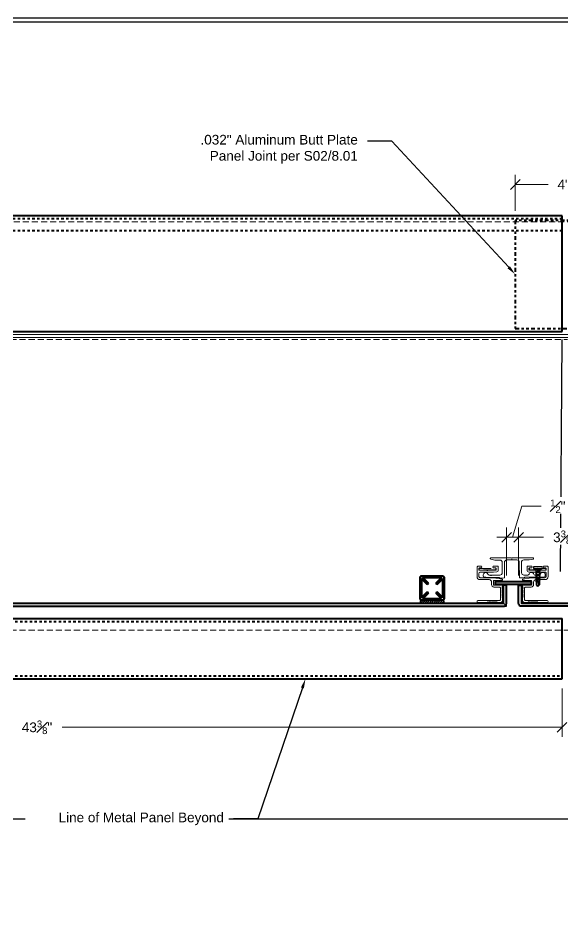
# Model space of a CAD drawing. Header units: inches. Extents: x -301 to 39679, y -468 to 370.
# Drawn here: x 2103.17 to 2125.68, y 8.13 to 45.5 of the extents above; entities that cross this region are included whole.
import ezdxf
from ezdxf import colors
from ezdxf.entities.mleader import LeaderData, LeaderLine
from ezdxf.enums import TextEntityAlignment as Align
from ezdxf.math import Vec2, Vec3

# ---------------------------------------------------------------- set-up
doc = ezdxf.new("R2010")
doc.units = ezdxf.units.IN
doc.header["$MEASUREMENT"] = 0
for name, pattern in [('DASHED', [0.75, 0.5, -0.25]), ('DASHED2', [0.375, 0.25, -0.125]), ('HIDDEN2', [0.1875, 0.125, -0.0625]), ('PHANTOM2', [1.25, 0.625, -0.125, 0.125, -0.125, 0.125, -0.125])]:
    doc.linetypes.add(name, pattern=pattern)
doc.layers.get('Defpoints').update_dxf_attribs({"color": 3})
doc.layers.add('NSE-Border', color=156, linetype='Continuous', plot=False)
doc.layers.add('NSE-Construction', color=86, linetype='Continuous', plot=False)
for name, color, linetype, lineweight in [('NSE-By_Others', 252, 'Continuous', 0), ('NSE-Call-Outs', 51, 'Continuous', 13), ('NSE-Dimensions', 51, 'Continuous', 13), ('NSE-Flashing 01', 2, 'Continuous', 40), ('NSE-Furring 01', 30, 'Continuous', 18), ('NSE-Hardware', 111, 'Continuous', 25), ('NSE-Panels 01', 1, 'Continuous', 40), ('NSE-Sealant', 143, 'Continuous', 13), ('NSE-Title', 51, 'Continuous', 9)]:
    doc.layers.add(name, color=color, linetype=linetype, lineweight=lineweight)
doc.layers.add('NSE-Detail Border', color=7, linetype='Continuous')
doc.styles.add('004 - NSSM - Standard', font='arial.ttf', dxfattribs={"height": 0.4})
doc.styles.add('008 - NSSM - Standard', font='arial.ttf', dxfattribs={"height": 0.8})
doc.styles.add('3_0-0_TEXT', font='simplex.shx', dxfattribs={"width": 0.7, "height": 0.375})
doc.dimstyles.new('$$$FASTENER$$$', dxfattribs={"dimtxt": 0.375, "dimasz": 0, "dimexe": 0, "dimexo": 0, "dimgap": 0, "dimtad": 0, "dimtih": 1, "dimtoh": 1, "dimdec": 4, "dimzin": 3, "dimdsep": 46, "dimlunit": 4, "dimtxsty": '3_0-0_TEXT', "dimblk": 'NONE', "dimcen": 0, "dimclrd": 256, "dimclre": 256, "dimclrt": 256, "dimadec": 0, "dimazin": 0, "dimtfac": 0.375, "dimtdec": 4, "dimtofl": 0, "dimtmove": 1, "dimatfit": 3, "dimldrblk": 'NONE', "dimfxl": 1, "dimtolj": 1, "dimtzin": 0, "dimarcsym": 0})
doc.dimstyles.new('004 - NSSM - Standard$0', dxfattribs={"dimtxt": 0.4, "dimasz": 0.4, "dimexe": 0.4, "dimexo": 0.4, "dimgap": 0.4, "dimtad": 0, "dimdec": 4, "dimzin": 3, "dimdsep": 46, "dimlunit": 5, "dimtxsty": '004 - NSSM - Standard', "dimblk": 'OBLIQUE', "dimcen": 0.4, "dimclrd": 256, "dimclre": 256, "dimclrt": 256, "dimazin": 0, "dimtfac": 0.7, "dimtdec": 4, "dimtmove": 1, "dimatfit": 2, "dimfxl": 1, "dimtfill": 1, "dimtfillclr": 11, "dimfrac": 1, "dimtolj": 1, "dimtzin": 0, "dimlwd": 0, "dimlwe": 0, "dimarcsym": 0})

# ---------------------------------------------------------------- blocks, each defined once
blk = doc.blocks.new('*U215')
blk.add_wipeout([(32.6456, 1.1293), (32.6456, 0), (0, 0), (0, 11.3125), (32.6875, 11.3125), (32.6875, 0), (32.6456, 0), (32.6456, 11.2706), (0.0419, 11.2706), (0.0419, 1.1293)])
at = {"layer": 'Defpoints', "ltscale": 0.0625}
blk.add_lwpolyline([(0.0419, 1.1293), (32.6456, 1.1293), (32.6456, 11.2706), (0.0419, 11.2706)], close=True, dxfattribs=at)
at = {"layer": 'NSE-Border', "ltscale": 0.0625}
blk.add_lwpolyline([(0, 0), (32.6875, 0), (32.6875, 11.3125), (0, 11.3125)], close=True, dxfattribs=at)
at = {"layer": 'Defpoints', "style": '008 - NSSM - Standard'}
blk.add_attdef('DETAIL_NUMBER', text='', height=0.2179, dxfattribs=at).set_placement((0.625, 0.5668), align=Align.MIDDLE_CENTER)
at = {"layer": 'NSE-Title', "style": '004 - NSSM - Standard'}
for tag, p in [('DETAIL_DESCRIPTION', (1.1292, 0.6197)), ('ARCH_REF', (2.1968, 0.3884))]:
    blk.add_attdef(tag, p, '', height=0.1341, dxfattribs=at)
blk = doc.blocks.new('*U110')
at = {"linetype": 'Continuous'}
blk.add_lwpolyline([(0.642, -1.543), (0.77, -1.543, 0.414214), (0.9, -1.413), (0.9, -1.041, -0.414214), (1, -0.941), (1.109, -0.941, 0.414214), (1.205, -0.845), (1.205, -0.616, -0.414214), (1.255, -0.566), (1.71, -0.566, -0.414214), (1.76, -0.616), (1.76, -1.503, 1), (1.84, -1.503), (1.84, -1.121, 0.302776), (1.827, -1.103, -0.666667), (1.827, -1.08, 0.666667), (1.827, -1.043, -0.666667), (1.827, -1.02, 0.666667), (1.827, -0.983, -0.666667), (1.827, -0.96, 0.666667), (1.827, -0.923, -0.666667), (1.827, -0.9, 0.666667), (1.827, -0.863, -0.666667), (1.827, -0.84, 0.666667), (1.827, -0.803, -0.666667), (1.827, -0.78, 0.666667), (1.827, -0.743, -0.666667), (1.827, -0.72, 0.302776), (1.84, -0.701), (1.84, -0.539, 0.198912), (1.835, -0.528), (1.797, -0.491, 0.198912), (1.786, -0.486), (1.654, -0.486, 0.302776), (1.636, -0.498, -0.666667), (1.612, -0.498, 0.666667), (1.576, -0.498, -0.666667), (1.552, -0.498, 0.666667), (1.516, -0.498, -0.666667), (1.492, -0.498, 0.666667), (1.456, -0.498, -0.666667), (1.432, -0.498, 0.666667), (1.396, -0.498, -0.666667), (1.372, -0.498, 0.666667), (1.336, -0.498, -0.666667), (1.312, -0.498, 0.666667), (1.276, -0.498, -0.666667), (1.252, -0.498, 0.666667), (1.216, -0.498, -0.666667), (1.192, -0.498, 0.302776), (1.174, -0.486), (1.141, -0.486, 0.414214), (1.125, -0.502), (1.125, -0.845, -0.414214), (1.109, -0.861), (0.948, -0.861, -0.414214), (0.932, -0.845), (0.932, -0.58, 0.045635), (0.931, -0.577), (0.917, -0.5, 0.832406), (0.883, -0.5), (0.82, -0.843, 0.045635), (0.82, -0.845), (0.82, -1.413, -0.414214), (0.77, -1.463), (0.642, -1.463, -0.414214), (0.592, -1.413), (0.592, -0.861, 0.01996), (0.592, -0.86), (0.581, -0.719, 0.391021), (0.531, -0.673), (0.354, -0.673, 0.414214), (0.338, -0.689), (0.338, -0.849, 1), (0.418, -0.849), (0.418, -0.769, -0.414214), (0.434, -0.753), (0.496, -0.753, -0.414214), (0.512, -0.769), (0.512, -1.086, 0.262938), (0.52, -1.1, -0.564932), (0.52, -1.125, 0.262938), (0.512, -1.139), (0.512, -1.447, -0.414214), (0.496, -1.463), (0.434, -1.463, -0.414214), (0.418, -1.447), (0.418, -1.383, 1), (0.338, -1.383), (0.338, -1.493, 0.414214), (0.388, -1.543), (0.706, -1.543)], format="xyb", dxfattribs=at)
at = {"linetype": 'DASHED', "lineweight": 0, "transparency": 16777216}
blk.add_lwpolyline([(0.496, -0.772), (0.496, -1.452), (0.434, -1.452), (0.434, -0.772)], close=True, dxfattribs=at)
blk = doc.blocks.new('*U158')
at = {"transparency": 16777216}
blk.add_lwpolyline([(0.798, -0.617), (0.806, -0.625), (0.798, -0.632), (0.806, -0.64), (0.798, -0.647), (0.806, -0.655), (0.798, -0.662), (0.806, -0.67), (0.798, -0.677), (0.806, -0.685), (0.798, -0.692), (0.806, -0.7), (0.798, -0.707), (0.806, -0.715), (0.798, -0.722), (0.806, -0.73), (0.798, -0.737), (0.806, -0.745), (0.798, -0.752), (0.806, -0.76), (0.798, -0.767), (0.806, -0.775), (0.798, -0.782), (0.806, -0.79), (0.798, -0.797), (0.806, -0.805), (0.798, -0.812), (0.806, -0.82), (0.798, -0.827), (0.806, -0.835), (0.798, -0.842), (0.806, -0.85), (0.798, -0.857), (0.806, -0.865), (0.798, -0.872), (0.806, -0.88), (0.798, -0.887), (0.806, -0.895), (0.798, -0.902), (0.806, -0.91), (0.798, -0.917), (0.806, -0.925), (0.798, -0.932), (0.806, -0.94), (0.798, -0.947), (0.806, -0.955), (0.798, -0.962), (0.806, -0.97), (0.798, -0.977), (0.806, -0.985), (0.798, -0.992), (0.806, -1), (0.798, -1.007), (0.806, -1.015), (0.798, -1.022), (0.806, -1.03), (0.798, -1.037), (0.806, -1.045), (0.798, -1.052), (0.806, -1.06), (0.798, -1.067), (0.806, -1.075), (0.798, -1.082), (0.806, -1.09), (0.798, -1.097), (0.806, -1.105), (0.798, -1.112), (0.806, -1.12), (0.798, -1.127), (0.806, -1.135), (0.798, -1.142), (0.806, -1.15), (0.798, -1.157), (0.806, -1.165), (0.806, -1.187), (0.789, -1.35, -0.383421), (0.761, -1.375), (0.716, -1.375, -0.918526), (0.679, -1.179, 0.337188), (0.716, -1.131), (0.716, -0.948, 0.337188), (0.679, -0.9, -0.760886), (0.679, -0.707, 0.337188), (0.716, -0.659), (0.716, -0.497, 0.414214), (0.616, -0.397), (0.19, -0.397, 0.414214), (0.09, -0.497), (0.09, -0.71), (0.055, -0.875, -0.900068), (0, -0.87), (0, -0.015, 1), (0, 0.015), (0, 0.87, -0.900068), (0.055, 0.875), (0.09, 0.71), (0.09, 0.497, 0.414214), (0.19, 0.397), (0.616, 0.397, 0.414214), (0.716, 0.497), (0.716, 0.835, 1), (0.716, 0.855), (0.716, 0.869, 1), (0.716, 0.889), (0.716, 0.943, 0.337188), (0.679, 0.991, -0.873386), (0.706, 1.187), (0.761, 1.187, -0.383421), (0.789, 1.163), (0.806, 1), (0.806, 0.513), (0.836, 0.513), (0.836, 0.397), (0.825, 0.307), (0.19, 0.307, 0.414214), (0.09, 0.207), (0.09, 0.015, 1), (0.09, -0.015), (0.09, -0.207, 0.414214), (0.19, -0.307), (0.825, -0.307), (0.836, -0.397), (0.836, -0.513), (0.806, -0.513), (0.806, -0.55), (0.798, -0.557), (0.806, -0.565), (0.798, -0.572), (0.806, -0.58), (0.798, -0.587), (0.806, -0.595), (0.798, -0.602), (0.806, -0.61)], format="xyb", close=True, dxfattribs=at)
blk = doc.blocks.new('_None')
blk = doc.blocks.new('*U287')
at = {"layer": 'NSE-Sealant', "linetype": 'ByBlock', "lineweight": -2}
h = blk.add_hatch(dxfattribs=at)
h.set_pattern_fill('ANSI31', color=0, scale=0.5)
h.set_pattern_definition([(45, (-0.80175, 0.5), (-0.0441942, 0.0441942), [])])
edge = h.paths.add_edge_path()
edge.add_arc((0.874, 0.062), 0.0625, 269.4022, 450.5978)
edge.add_line((0.873, 0.125), (0, 0.125))
edge.add_arc((-0.001, 0.062), 0.0625, 89.4022, 270.5978)
edge.add_line((0, 0), (0.873, 0))
at = {"layer": 'NSE-Sealant', "color": 0, "linetype": 'ByBlock', "lineweight": -2}
for p, q in [((0, 0.125), (0.873, 0.125)), ((0.873, 0), (0, 0))]:
    blk.add_line(p, q, dxfattribs=at)
for centre, start, end in [((-0.001, 0.062), 89.4022, 270.5978), ((0.874, 0.062), 269.4022, 90.5978)]:
    blk.add_arc(centre, 0.0625, start, end, dxfattribs=at)
blk = doc.blocks.new('NorthClad Tube Stiffener')
at = {"lineweight": 50}
for points in [[(-0.417, 0.125, -0.414214), (-0.5, 0.208), (-0.5, 1.042, -0.414214), (-0.417, 1.125), (0.417, 1.125, -0.414214), (0.5, 1.042), (0.5, 0.208, -0.414214), (0.417, 0.125)], [(0.177, 0.409), (0.359, 0.227, -0.668179), (0.34, 0.18), (-0.34, 0.18, -0.668179), (-0.359, 0.227), (-0.177, 0.409, 1), (-0.216, 0.448), (-0.398, 0.266, -0.668179), (-0.445, 0.285), (-0.445, 0.965, -0.668179), (-0.398, 0.984), (-0.216, 0.802, 1), (-0.177, 0.841), (-0.359, 1.023, -0.668179), (-0.34, 1.07), (0.34, 1.07, -0.668179), (0.359, 1.023), (0.177, 0.841, 1), (0.216, 0.802), (0.398, 0.984, -0.668179), (0.445, 0.965), (0.445, 0.285, -0.668179), (0.398, 0.266), (0.216, 0.448, 1)]]:
    blk.add_lwpolyline(points, format="xyb", close=True, dxfattribs=at)
at = {"rotation": 180}
blk.add_blockref('*U287', (0.437, 0.125), dxfattribs=at)
blk = doc.blocks.new('_Oblique')
at = {"color": 0, "linetype": 'ByBlock', "lineweight": -2}
blk.add_line((-0.5, -0.5), (0.5, 0.5), dxfattribs=at)
blk = doc.blocks.new('*D340')
at = {"layer": 'Defpoints', "color": 0, "transparency": 16777216}
for p in [(2082.248, 18.181), (2125.653, 18.181), (2125.653, 16.176)]:
    blk.add_point(p, dxfattribs=at)
at = {"layer": 'NSE-Dimensions', "lineweight": 0, "transparency": 16777216}
for p, q in [((2082.248, 17.781), (2082.248, 15.776)), ((2125.653, 17.781), (2125.653, 15.776)), ((2082.248, 16.176), (2102.917, 16.176)), ((2125.653, 16.176), (2104.984, 16.176))]:
    blk.add_line(p, q, dxfattribs=at)
at = {"layer": 'NSE-Dimensions', "lineweight": 0, "transparency": 16777216, "xscale": 0.4, "yscale": 0.4, "zscale": 0.4, "rotation": 180}
blk.add_blockref('_Oblique', (2082.248, 16.176), dxfattribs=at)
at = {"layer": 'NSE-Dimensions', "lineweight": 0, "transparency": 16777216, "xscale": 0.4, "yscale": 0.4, "zscale": 0.4}
blk.add_blockref('_Oblique', (2125.653, 16.176), dxfattribs=at)
at = {"layer": 'NSE-Dimensions', "transparency": 16777216, "insert": (2103.95, 16.176), "char_height": 0.4, "attachment_point": 5, "style": '004 - NSSM - Standard', "bg_fill": 3, "box_fill_scale": 1.25, "bg_fill_color": 256, "bg_fill_true_color": 13158600, "bg_fill_transparency": 0}
blk.add_mtext('\\A1;43{\\H0.7x;\\S3#8;}"', dxfattribs=at)
blk = doc.blocks.new('*D393')
at = {"layer": 'Defpoints', "color": 0, "transparency": 16777216}
for p in [(2123.854, 24.032), (2123.854, 22.056), (2127.213, 21.176)]:
    blk.add_point(p, dxfattribs=at)
at = {"layer": 'NSE-Dimensions', "lineweight": 0, "transparency": 16777216}
for p, q in [((2123.854, 22.456), (2123.854, 24.432)), ((2127.213, 21.576), (2127.213, 24.432)), ((2123.854, 24.032), (2124.882, 24.032)), ((2127.213, 24.032), (2126.622, 24.032))]:
    blk.add_line(p, q, dxfattribs=at)
at = {"layer": 'NSE-Dimensions', "lineweight": 0, "transparency": 16777216, "xscale": 0.4, "yscale": 0.4, "zscale": 0.4, "rotation": 180}
blk.add_blockref('_Oblique', (2123.854, 24.032), dxfattribs=at)
at = {"layer": 'NSE-Dimensions', "lineweight": 0, "transparency": 16777216, "xscale": 0.4, "yscale": 0.4, "zscale": 0.4}
blk.add_blockref('_Oblique', (2127.213, 24.032), dxfattribs=at)
at = {"layer": 'NSE-Dimensions', "transparency": 16777216, "insert": (2125.752, 24.032), "char_height": 0.4, "attachment_point": 5, "style": '004 - NSSM - Standard', "bg_fill": 3, "box_fill_scale": 1.25, "bg_fill_color": 256, "bg_fill_true_color": 13158600, "bg_fill_transparency": 0}
blk.add_mtext('\\A1;3{\\H0.7x;\\S3#8;}"', dxfattribs=at)
blk = doc.blocks.new('*D394')
at = {"layer": 'Defpoints', "color": 0, "transparency": 16777216}
for p in [(2123.354, 24.032), (2123.354, 22.056), (2123.854, 22.056)]:
    blk.add_point(p, dxfattribs=at)
at = {"layer": 'NSE-Dimensions', "lineweight": 0, "transparency": 16777216}
for p, q in [((2123.604, 24.032), (2123.988, 25.313)), ((2123.988, 25.313), (2124.788, 25.313)), ((2123.354, 22.456), (2123.354, 24.432)), ((2123.854, 22.456), (2123.854, 24.432)), ((2123.354, 24.032), (2122.954, 24.032)), ((2123.854, 24.032), (2123.354, 24.032)), ((2123.854, 24.032), (2123.354, 24.032)), ((2123.854, 24.032), (2124.254, 24.032))]:
    blk.add_line(p, q, dxfattribs=at)
at = {"layer": 'NSE-Dimensions', "lineweight": 0, "transparency": 16777216, "xscale": 0.4, "yscale": 0.4, "zscale": 0.4}
blk.add_blockref('_Oblique', (2123.354, 24.032), dxfattribs=at)
at = {"layer": 'NSE-Dimensions', "lineweight": 0, "transparency": 16777216, "xscale": 0.4, "yscale": 0.4, "zscale": 0.4, "rotation": 180}
blk.add_blockref('_Oblique', (2123.854, 24.032), dxfattribs=at)
at = {"layer": 'NSE-Dimensions', "transparency": 16777216, "insert": (2125.474, 25.313), "char_height": 0.4, "attachment_point": 5, "style": '004 - NSSM - Standard', "bg_fill": 3, "box_fill_scale": 1.25, "bg_fill_color": 256, "bg_fill_true_color": 13158600, "bg_fill_transparency": 0}
blk.add_mtext('\\A1;{\\H0.7x;\\S1#2;}"', dxfattribs=at)
blk = doc.blocks.new('*D395')
at = {"layer": 'Defpoints', "color": 0, "transparency": 16777216}
for p in [(2127.716, 38.619), (2123.716, 37.137), (2127.716, 37.137)]:
    blk.add_point(p, dxfattribs=at)
at = {"layer": 'NSE-Dimensions', "lineweight": 0, "transparency": 16777216}
for p, q in [((2123.716, 37.537), (2123.716, 39.019)), ((2127.716, 37.537), (2127.716, 39.019)), ((2123.716, 38.619), (2125.078, 38.619)), ((2127.716, 38.619), (2126.354, 38.619))]:
    blk.add_line(p, q, dxfattribs=at)
at = {"layer": 'NSE-Dimensions', "lineweight": 0, "transparency": 16777216, "xscale": 0.4, "yscale": 0.4, "zscale": 0.4, "rotation": 180}
blk.add_blockref('_Oblique', (2123.716, 38.619), dxfattribs=at)
at = {"layer": 'NSE-Dimensions', "lineweight": 0, "transparency": 16777216, "xscale": 0.4, "yscale": 0.4, "zscale": 0.4}
blk.add_blockref('_Oblique', (2127.716, 38.619), dxfattribs=at)
at = {"layer": 'NSE-Dimensions', "transparency": 16777216, "insert": (2125.716, 38.619), "char_height": 0.4, "attachment_point": 5, "style": '004 - NSSM - Standard', "bg_fill": 3, "box_fill_scale": 1.25, "bg_fill_color": 256, "bg_fill_true_color": 13158600, "bg_fill_transparency": 0}
blk.add_mtext('\\A1;4"', dxfattribs=at)
blk = doc.blocks.new('*U31')
for points in [[(-0.011, 0.18), (-0.011, -0.18)], [(0.052, -0.18), (0.052, 0.18)]]:
    blk.add_lwpolyline(points)
for centre, start, end in [((0.02, 0.117), 63.732, 116.268), ((0.02, -0.117), 243.732, 296.268)]:
    blk.add_arc(centre, 0.0706, start, end)
for points in [[(0.052, 0.065), (0.735, 0.065), (0.802, 0), (0.735, -0.065), (0.052, -0.065), (0.052, 0.065)], [(0.735, 0.065), (0.607, 0.037), (0.569, 0), (0.607, -0.037), (0.735, -0.065)], [(0.607, 0.037), (0.802, 0)]]:
    blk.add_leader(points, dimstyle='$$$FASTENER$$$')
at = {"has_arrowhead": 0}
for points in [[(0.081, 0.065), (0.089, 0.095), (0.14, -0.095), (0.148, -0.065)], [(0.143, 0.065), (0.151, 0.095), (0.202, -0.095), (0.21, -0.065)], [(0.206, 0.065), (0.214, 0.095), (0.265, -0.095), (0.273, -0.065)], [(0.268, 0.065), (0.276, 0.095), (0.327, -0.095), (0.335, -0.065)], [(0.331, 0.065), (0.339, 0.095), (0.39, -0.095), (0.398, -0.065)], [(0.393, 0.065), (0.401, 0.095), (0.452, -0.095), (0.46, -0.065)], [(0.456, 0.065), (0.464, 0.095), (0.515, -0.095), (0.523, -0.065)], [(0.518, 0.065), (0.526, 0.095), (0.577, -0.095), (0.585, -0.065)], [(0.052, 0), (0.077, -0.095), (0.085, -0.065)]]:
    blk.add_leader(points, dimstyle='$$$FASTENER$$$', dxfattribs=at)

msp = doc.modelspace()

# ---------------------------------------------------------------- linework, layer by layer
at = {"layer": 'NSE-By_Others', "linetype": 'DASHED2'}
for p, q in [((2131.36503, 37.07568), (2080.72779, 37.07568)), ((2079.97817, 32.20834), (2125.87871, 32.20834))]:
    msp.add_line(p, q, dxfattribs=at)
at = {"layer": 'NSE-By_Others', "linetype": 'Continuous'}
for p, q in [((2129.30556, 32.42051), (2080.47779, 32.42051)), ((2129.29593, 32.29544), (2080.47779, 32.29544))]:
    msp.add_line(p, q, dxfattribs=at)
at = {"layer": 'NSE-By_Others', "linetype": 'DASHED2', "extrusion": (3.20393e-20, 1, -1.2238e-14)}
msp.add_line((2079.97817, 20.19798), (2126.52173, 20.19617), dxfattribs=at)
at = {"layer": 'NSE-Construction'}
for p, q in [((2125.5907, 22.62161), (2125.6532, 32.20834)), ((2085.34442, 12.39088), (2130.78659, 12.39088))]:
    msp.add_line(p, q, dxfattribs=at)
for points in [[(2123.16821, 21.36602), (2123.3535, 21.18073)], [(2123.2285, 21.18073), (2123.3535, 21.18073), (2123.3535, 21.30573)]]:
    msp.add_lwpolyline(points, dxfattribs=at)
at = {"layer": 'NSE-Flashing 01', "linetype": 'PHANTOM2', "ltscale": 0.25}
msp.add_lwpolyline([(2123.7157, 32.67041), (2127.7157, 32.67041), (2127.7157, 37.13695), (2123.7157, 37.13695)], close=True, dxfattribs=at)
at = {"layer": 'NSE-Panels 01'}
for p, q in [((2125.6532, 37.32568), (2080.72779, 37.32568)), ((2125.6532, 32.54541), (2125.6532, 37.32568)), ((2123.3535, 22.05573), (2123.2285, 22.05573)), ((2123.2285, 21.30573), (2123.2285, 22.05573)), ((2123.3535, 21.30573), (2123.3535, 22.05573)), ((2081.05139, 21.30573), (2123.2285, 21.30573)), ((2081.05139, 21.18073), (2123.2285, 21.18073)), ((2082.24775, 20.68073), (2125.6532, 20.68073)), ((2125.6532, 18.18073), (2125.6532, 20.68073)), ((2082.24775, 18.18073), (2125.6532, 18.18073))]:
    msp.add_line(p, q, dxfattribs=at)
at = {"layer": 'NSE-Panels 01', "color": 9, "linetype": 'HIDDEN2', "ltscale": 0.25}
for p, q in [((2125.6532, 37.20068), (2080.72779, 37.20068)), ((2125.6532, 36.70068), (2080.72779, 36.70068)), ((2082.24775, 20.55573), (2125.6532, 20.55573)), ((2082.24775, 18.30573), (2125.6532, 18.30573))]:
    msp.add_line(p, q, dxfattribs=at)
at = {"layer": 'NSE-Panels 01'}
msp.add_lwpolyline([(2080.72779, 37.32568), (2080.72779, 32.54541), (2125.6532, 32.54541)], dxfattribs=at)
msp.add_lwpolyline([(2153.28474, 5.24846), (2152.87468, 4.61885, -0.41421356), (2152.70171, 4.58233), (2127.24574, 21.16047, 0.14532323), (2127.17753, 21.18073), (2123.9785, 21.18073, -0.41421356), (2123.8535, 21.30573), (2123.8535, 22.05573), (2123.9785, 22.05573), (2123.9785, 21.30573), (2127.21464, 21.30573, -0.14532323), (2127.28286, 21.28547), (2152.76993, 4.68707), (2153.18, 5.31668)], format="xyb", close=True, dxfattribs=at)
msp.add_arc((2123.2285, 21.30573), 0.125, 270, 0, dxfattribs=at)

# ---------------------------------------------------------------- block references
at = {"layer": 'NSE-Furring 01', "rotation": 270}
msp.add_blockref('*U110', (2123.67763, 23.1821), dxfattribs=at)

# ---------------------------------------------------------------- next in the draw order: leaders
at = {"layer": 'NSE-Call-Outs'}
ml = msp.add_multileader_mtext('Standard', dxfattribs=at)
ml.set_content('.032" Aluminum Butt Plate\\PPanel Joint per S02/8.01', color=256, style='004 - NSSM - Standard')
ml.set_leader_properties(color=256)
ml.build(insert=Vec2(0, 0))
ml.multileader.update_dxf_attribs({"dogleg_length": 1, "arrow_head_size": 0.4})
ctx = ml.context
ctx.base_point, ctx.char_height, ctx.arrow_head_size, ctx.landing_gap_size, ctx.plane_origin = Vec3(2110.37883, 40.41612), 0.4, 0.4, 0.4, Vec3(2092.91204, 51.53068)
ctx.text_align_type = 2
notes = []
notes.append((ctx, [(0, (1, 1, 0), (2118.60857, 40.41612), (-1, 0), 1, [(0, [(2123.7157, 34.90368)], 0, [])])]))
ctx.mtext.insert, ctx.mtext.width, ctx.mtext.defined_height, ctx.mtext.alignment, ctx.mtext.flow_direction = Vec3(2117.20857, 40.67165), 8, 1.61676, 3, 5
ctx.mtext.has_bg_fill, ctx.mtext.bg_color, ctx.mtext.bg_scale_factor, ctx.mtext.bg_transparency, ctx.mtext.use_window_bg_color = 1, -1027028792, 1.5, 0, 1
ml = msp.add_multileader_mtext('Standard', dxfattribs=at)
ml.set_content('Line of Metal Panel Beyond', color=256, style='004 - NSSM - Standard')
ml.set_leader_properties(color=256)
ml.build(insert=Vec2(0, 0))
ml.multileader.update_dxf_attribs({"dogleg_length": 1, "arrow_head_size": 0.4})
ctx = ml.context
ctx.base_point, ctx.char_height, ctx.arrow_head_size, ctx.landing_gap_size, ctx.plane_origin = Vec3(2104.52111, 12.39088), 0.4, 0.4, 0.4, Vec3(2090.91204, 24.84266)
ctx.text_align_type = 2
notes.append((ctx, [(0, (1, 1, 0), (2113.07418, 12.39088), (-1, 0), 1, [(0, [(2115.04561, 18.18073)], 0, [])])]))
ctx.mtext.insert, ctx.mtext.width, ctx.mtext.defined_height, ctx.mtext.alignment, ctx.mtext.flow_direction = Vec3(2111.67418, 12.64968), 8, 1.61676, 3, 5
ctx.mtext.has_bg_fill, ctx.mtext.bg_color, ctx.mtext.bg_scale_factor, ctx.mtext.bg_transparency, ctx.mtext.use_window_bg_color = 1, -1027028792, 1.5, 0, 1
ml = msp.add_multileader_mtext('Standard', dxfattribs=at)
ml.set_content('\\A1;HSS Stair Stringer,\\Pnot by Northshore', color=256, style='004 - NSSM - Standard')
ml.set_leader_properties(color=256)
ml.build(insert=Vec2(0, 0))
ml.multileader.update_dxf_attribs({"dogleg_length": 1, "arrow_head_size": 0.4})
ctx = ml.context
ctx.base_point, ctx.char_height, ctx.arrow_head_size, ctx.landing_gap_size, ctx.plane_origin = Vec3(2125.56346, 9.53718), 0.4, 0.4, 0.4, Vec3(2110.32112, 8.40332)
ctx.text_align_type = 2
notes.append((ctx, [(0, (1, 1, 0), (2131.98938, 9.53718), (-1, 0), 1, [(0, [(2137.05471, 13.31857)], 0, [])])]))
ctx.mtext.insert, ctx.mtext.width, ctx.mtext.defined_height, ctx.mtext.alignment, ctx.mtext.flow_direction = Vec3(2130.58938, 9.79598), 8, 0.66324, 3, 5
ctx.mtext.has_bg_fill, ctx.mtext.bg_color, ctx.mtext.bg_scale_factor, ctx.mtext.bg_transparency, ctx.mtext.use_window_bg_color = 1, -1027028792, 1.5, 0, 1
for ctx, leaders in notes:
    for number, flags, end, landing, length, lines in leaders:
        leader = LeaderData()
        leader.index, (leader.has_last_leader_line, leader.has_dogleg_vector, leader.attachment_direction) = number, flags
        leader.last_leader_point, leader.dogleg_vector, leader.dogleg_length = Vec3(end), Vec3(landing), length
        for number, points, colour, breaks in lines:
            line = LeaderLine()
            line.index, line.vertices, line.color, line.breaks = number, Vec3.list(points), colors.encode_raw_color(colour), breaks
            leader.lines.append(line)
        ctx.leaders.append(leader)

# ---------------------------------------------------------------- next in the draw order: block references
at = {"layer": 'NSE-Detail Border', "xscale": 4, "yscale": 4, "zscale": 4}
msp.add_blockref('*U215', (2071.95638, 0.25), dxfattribs=at)

# ---------------------------------------------------------------- next in the draw order: linework, layer by layer
at = {"layer": 'NSE-Panels 01'}
msp.add_lwpolyline([(2122.90071, 22.08661), (2122.9003, 22.21161), (2124.3685, 22.21161), (2124.36892, 22.08661)], close=True, dxfattribs=at)

# ---------------------------------------------------------------- next in the draw order: block references
at = {"layer": 'NSE-Furring 01', "xscale": -1}
for name, p, rotation in [('*U158', (2123.57432, 23.1846), 90.19061357081452), ('*U110', (2123.52938, 23.1821), 90)]:
    msp.add_blockref(name, p, dxfattribs=dict(at, rotation=rotation))
at = {"layer": 'NSE-Hardware', "rotation": 270.1906135708144}
msp.add_blockref('*U31', (2124.65023, 22.79793), dxfattribs=at)
at = {"layer": 'NSE-Hardware'}
msp.add_blockref('NorthClad Tube Stiffener', (2120.28, 21.30573), dxfattribs=at)

# ---------------------------------------------------------------- next in the draw order: dimensions: what is measured, and where the dimension line sits
at = {"layer": 'NSE-Dimensions'}
for base, p1, p2, picture, middle in [((2127.7157, 38.6193), (2123.7157, 37.13695), (2127.7157, 37.13695), '*D395', (2125.7157, 38.6193)), ((2125.653201, 16.17616), (2082.24775, 18.180729), (2125.653201, 18.180729), '*D340', (2103.950476, 16.17616))]:
    dim = msp.add_linear_dim(base=base, p1=p1, p2=p2, dimstyle='004 - NSSM - Standard$0', override={"dimpost": '"'}, dxfattribs=at)
    dim.commit()
    dim.dimension.update_dxf_attribs({"geometry": picture, "text_midpoint": middle})

# ---------------------------------------------------------------- next in the draw order: dimensions: what is measured, and where the dimension line sits
dim = msp.add_linear_dim(base=(2123.8535, 24.03178), p1=(2127.21311, 21.17556), p2=(2123.8535, 22.05573), dimstyle='004 - NSSM - Standard$0', override={"dimpost": '"'}, dxfattribs=at)
dim.commit()
dim.dimension.update_dxf_attribs({"geometry": '*D393', "text_midpoint": (2125.75205, 24.03178), "dimtype": 160})

# ---------------------------------------------------------------- next in the draw order: dimensions: what is measured, and where the dimension line sits
dim = msp.add_linear_dim(base=(2123.3535, 24.03178), p1=(2123.8535, 22.05573), p2=(2123.3535, 22.05573), dimstyle='004 - NSSM - Standard$0', override={"dimpost": '"'}, dxfattribs=at)
dim.commit()
dim.dimension.update_dxf_attribs({"geometry": '*D394', "text_midpoint": (2125.18785, 25.31293)})

doc.saveas('drawing.dxf')
